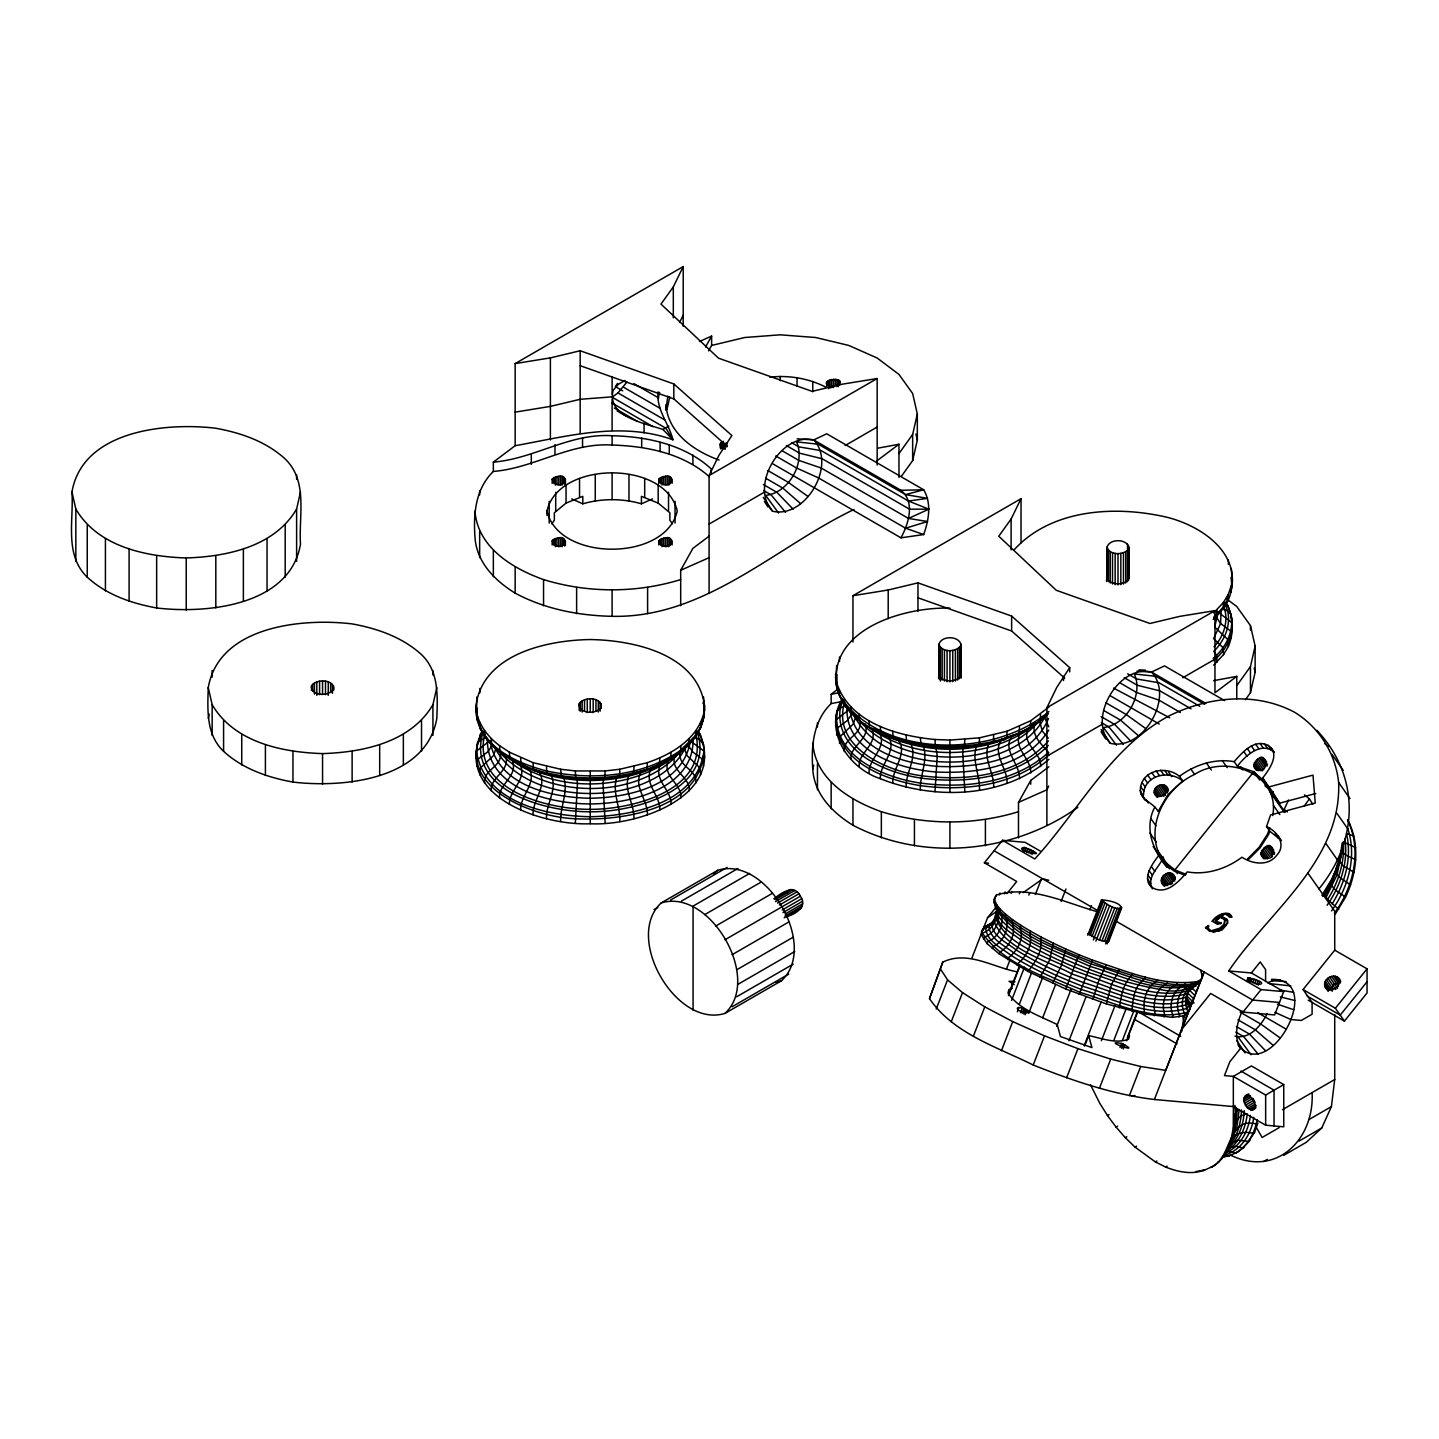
<?xml version="1.0" encoding="UTF-8"?>
<svg xmlns="http://www.w3.org/2000/svg" width="1439" height="1439" viewBox="0 0 1439 1439"><rect width="100%" height="100%" fill="white"/><g stroke="black" fill="none" stroke-linecap="round" stroke-linejoin="round"><path stroke-width="1.5" d="M1211.404 930.763L1220.308 927.993L1224.193 923.874L1224.769 919.917L1224.517 924.342L1218.833 929.612L1211.728 931.231L1208.166 928.353L1208.382 925.511L1205.54 927.705L1208.706 925.961L1208.166 928.353M1338.738 909.358L1327.621 899.519L1324.438 894.195L1330.895 881.459C1330.913 889.5 1340.626 892.63 1345.465 897.324L1335.212 914.251M1227.377 922.363C1227.881 916.841 1226.927 926.572 1227.701 922.831M1235.921 1107.382C1236.011 1129.291 1232.162 1155.805 1210.919 1167.407C1232.629 1158.467 1226.442 1116.286 1256.337 1124.003L1257.866 1123.104L1254.556 1132.439L1253.027 1133.338C1245.742 1131.288 1236.623 1132.277 1231.802 1138.717L1234.914 1129.921L1237.432 1109.235L1235.489 1113.444L1232.809 1137.583L1231.262 1138.465L1233.277 1127.978L1233.385 1106.321M1235.489 1113.444L1234.806 1127.097L1233.277 1127.978M1239.195 1109.487L1236.821 1127.834L1229.5 1144.023L1238.026 1140.21L1248.476 1141.361L1254.556 1132.439M1241.515 1109.937C1241.03 1122.492 1237.846 1135.731 1229.302 1145.3M1244.285 1110.692C1243.62 1123.985 1239.177 1137.601 1229.5 1147.081L1235.957 1146.307L1242.756 1147.926L1250.005 1140.461M1140.3 790.551C1140.39 770.638 1165.608 764.739 1179.476 776.323L1182.696 780.927L1167.874 794.778L1158.071 811.56C1154.132 802.854 1141.253 800.839 1140.3 790.551L1144.437 798.915L1141.199 794.31M1143.537 795.155C1143.627 775.243 1168.846 769.343 1182.696 780.927M1166.939 867.357C1152.963 850.629 1143.789 827.947 1154.851 806.955M1179.476 776.323C1194.91 764.721 1214.894 758.263 1234.176 761.663C1242.163 752.489 1254.358 738.495 1268.083 745.384C1280.89 753.802 1269.054 769.829 1262.615 778.085L1268.281 787.097L1312.998 775.117L1315.246 803.016L1270.529 814.996L1266.554 826.598C1277.562 831.292 1286.484 844.675 1276.951 855.036C1268.425 866.44 1252.632 864.227 1241.929 857.23C1226.478 868.832 1206.494 875.29 1187.211 871.89C1179.225 881.064 1167.029 895.058 1153.305 888.169C1140.515 879.751 1152.333 863.724 1158.773 855.468M1165.914 786.27C1170.716 792.673 1158.377 800.875 1154.528 793.716C1151.973 785.712 1165.788 780.604 1168.216 789.543M1151.578 887.161C1147.71 876.783 1157.658 868.383 1162.01 860.072M1164.745 886.442C1154.168 879.319 1171.112 865.756 1175.357 877.79M1253.711 765.638C1266.734 739.736 1271.896 783.392 1253.711 765.638L1257.182 770.567M1260.87 853.885C1273.875 827.983 1279.037 871.638 1260.87 853.885L1264.323 858.813M1272.76 815.571C1280.386 773.139 1225.632 753.856 1194.406 774.542C1159.852 790.317 1139.49 839.387 1169.691 868.868M1338.234 977.908C1343.846 985.373 1329.456 994.961 1324.977 986.596C1321.991 977.531 1337.64 971.289 1340.662 981.344M1017.229 971.847C992.73 967.296 967.566 950.136 942.779 962.115L929.486 998.63C953.14 1033.436 997.029 1046.998 1033.202 1065.004C1072.271 1080.545 1112.473 1094.449 1154.402 1099.504L1181.473 1029.748L1210.649 993.45L1242.972 1012.103L1274.648 1014.945L1283.696 991.615L1261.068 989.6L1228.744 970.947C1268.389 911.804 1341.67 861.259 1338.648 782.492C1335.518 753.55 1319.527 727.594 1294.668 712.305C1255.276 691.278 1207.645 696.836 1168.702 716.064C1109.811 748.01 1078.638 811.02 1034.803 858.975L1002.479 840.304L984.384 862.824L1016.707 881.477L1006.994 893.583M1318.987 888.852C1358.632 840.286 1360.61 776.826 1316.919 730.364M981.614 935.17L982.297 929.882L988.881 926.338L995.374 918.352L991.579 923.784C992.712 936.555 1007.174 942.833 1016.132 949.938C1037.339 963.249 1060.273 973.609 1083.585 982.675C1115.891 992.191 1151.668 1010.862 1185.574 1001.094L1188.578 991.381L1192.427 985.067C1186.006 992.316 1183.164 1003.145 1188.236 1011.941L1187.481 1013.919L1184.045 1015.826L1172.173 1017.355L1143.663 1013.829L1106.285 1003.882L1065.705 988.989L1028.112 971.469L999.242 953.949L987.082 943.606L981.614 935.17L981.542 931.86L983.988 927.238L993.773 922.003L983.988 927.238M797.098 438.805L813.701 439.938C837.048 464.563 805.552 519.119 772.545 511.205C749.179 486.58 780.693 432.024 813.701 439.938L900.958 490.321C915.546 502.013 908.477 523.994 900.958 537.826L772.905 463.898M813.701 439.938L826.706 433.787L923.676 489.764C931.878 503.47 928.713 520.324 923.676 534.553L900.958 537.826M1136.99 671.078L1151.506 672.067C1174.854 696.674 1143.357 751.248 1110.35 743.315C1086.985 718.691 1118.499 664.134 1151.506 672.067L1205.792 703.401M1238.062 1044.984C1269.45 1085.474 1327.244 978.61 1271.518 979.329M475.967 705.524C482.982 654.115 546.694 640.211 590.242 639.546C633.772 640.211 697.501 654.115 704.516 705.524C706.117 746.05 662.084 767.958 628.519 776.143C585.007 786.054 536.189 779.29 499.999 752.219L499.567 745.69C486.904 736.102 476.183 722.018 475.967 705.524C474.51 725.382 486.67 743.315 502.481 754.288L504.567 754.252M477.46 720.813L476.975 707.952M698.203 730.796C729.357 794.904 638.844 826.274 590.242 823.756C541.424 825.842 451.45 795.659 482.281 730.796M487.407 738.333C485.824 788.536 550.184 803.879 590.242 803.933C630.3 803.879 694.659 788.536 693.076 738.333M690.072 742.398C682.212 786.09 627.944 797.584 590.242 798.267C552.522 797.584 498.272 786.09 490.411 742.398M700.109 729.249L703.545 718.583L704.516 705.524M703.023 720.813L704.516 709.967L703.545 696.908M691.439 741.733L703.995 751.05C697.016 802.225 633.574 816.075 590.242 816.722C546.892 816.075 483.468 802.225 476.489 751.05L490.195 740.509M840.25 692.321L837.138 689.389C825.914 629.58 903.35 606.808 949.92 608.121M837.138 689.389L836.886 674.387M1048.887 759.342C1003.379 798.501 934.253 800.192 880.344 778.697C848.506 768.354 823.342 730.886 841.959 699.372M847.085 706.909C844.351 752.003 900.023 769.271 936.411 772.006C976.415 774.02 1025.683 766.717 1048.797 730.077M1063.457 680.557L1063.961 676.24M1217.826 613.931L1214.642 626.99L1227.881 639.582L1228.384 646.381L1223.582 654.565L1213.653 665.178M1232.27 577.057L1230.777 592.346C1241.515 550.615 1196.978 523.023 1161.723 516.097C1111.628 505.611 1049.966 509.964 1013.74 550.256M1228.384 646.381C1234.284 632.441 1233.619 615.496 1225.956 602.329M724.968 1013.398C762.472 978.736 709.967 887.791 661.203 902.937C623.699 937.598 676.204 1028.543 724.968 1013.398L781.521 980.732C819.025 946.071 766.537 855.144 717.755 870.289L661.203 902.937M786.809 916.715C795.785 913.981 807.891 906.516 800.39 896.209C794.616 883.492 781.305 892.864 773.894 898.835M1245.49 1095.888C1252.092 1093.946 1259.161 1106.933 1252.326 1110.099C1245.005 1109.649 1239.591 1096.212 1248.854 1093.946M1230.579 1155.139C1276.591 1177.696 1314.58 1139.148 1312.098 1092.597M1283.696 1155.373L1306.324 1142.296L1321.739 1128.014L1331.417 1106.591L1334.726 1079.52L1334.726 1014.603M499.567 745.69L509.424 752.183L533.096 762.67L533.365 769.128L534.93 770.71C570.617 782.061 609.848 782.061 645.535 770.71L647.118 769.128L647.37 762.67C670.97 754.504 696.584 739.898 703.545 714.14M835.645 674.1C834.098 702.826 858.256 724.087 882.593 734.645C921.14 750.816 965.497 751.788 1005.213 739.286L1006.796 737.703L1007.066 731.228L1030.72 720.741L1048.887 707.089M1335.806 869.588L1340.734 853.453L1342.137 843.02M1343.199 842.031C1341.814 860.774 1334.69 878.581 1324.438 894.195M1345.465 897.324C1356.995 873.419 1360.449 843.704 1347.534 819.636M689.209 790.766C690.558 776.862 669.333 770.872 674.999 755.313L667.894 761.465C662.695 776.682 682.122 784.093 680.899 797.943M842.373 701.98L840.25 708.132L837.138 711.046C831.04 755.943 884.068 777.797 920.474 783.068C964.436 788.95 1014.333 783.32 1048.437 752.471C1041.908 744.269 1031.241 735.977 1034.677 723.889L1027.572 730.041C1022.374 745.24 1041.8 752.651 1040.577 766.519M498.452 749.647L500.502 753.119C502.193 766.969 482.713 769.937 484.655 783.032M857.104 716.478L860.18 721.676C861.871 735.527 842.391 738.495 844.333 751.59M1181.635 1031.691L1183.452 1019.37L1185.808 1013.308M496.167 747.722L493.595 755.457L480.356 768.048L479.853 774.848M855.845 716.298L853.273 724.033L840.034 736.624L839.531 743.423M657.569 766.07L659.494 764.343L659.799 757.867M881.136 733.206C923.496 754.702 977.117 754.54 1019.172 732.919L1019.496 726.443M1250.473 1115.387C1248.44 1130.532 1240.652 1146.703 1225.776 1152.711M1253.783 1117.33C1251.516 1133.608 1241.551 1149.923 1225.201 1154.995L1228.258 1156.308L1237.522 1152.063L1244.303 1147.045M1257.128 1119.794C1254.808 1133.033 1247.685 1145.858 1235.975 1152.945L1226.244 1151.128C1239.231 1143.393 1245.508 1128.428 1247.307 1113.966C1231.928 1115.819 1235.256 1133.644 1229.643 1143.969L1230.417 1141.217M853.975 509.478C775.315 547.234 704.84 618.374 612.115 616.324C578.532 615.586 544.949 609.111 515.144 593.138C494.944 580.654 476.453 562.145 474.978 537.161C473.251 513.759 475.572 488.666 493.343 471.434L493.343 462.117L515.144 445.712C567.11 436.377 620.928 421.069 672.948 439.776L662.947 429.47C644.654 423.174 606.179 416.77 613.212 390.167L618.41 384.267L625.03 380.436M680.899 745.69L680.485 752.219L651.148 768.606C643.485 783.733 660.609 795.641 659.799 810.121M703.023 703.671L703.545 701.351M1213.203 619.472L1223.096 608.913L1223.582 602.311L1228.384 594.127L1231.298 585.673M71.95 491.976C82.563 430.477 165.701 422.239 215.814 428.246C240.997 432.833 265.999 441.449 285.192 458.987C308.378 481.417 298.557 515.738 300.499 544.23C289.905 605.747 206.766 613.967 156.653 607.96C131.471 603.373 106.45 594.775 87.257 577.219C64.071 554.806 73.893 520.468 71.95 491.976L75.835 509.046L75.835 561.3M208.259 687.626C218.872 626.109 302.01 617.889 352.123 623.896C377.306 628.483 402.308 637.099 421.519 654.637C439.075 671.258 437.564 696.188 436.826 718.331C426.214 779.848 343.076 788.068 292.962 782.061C267.78 777.492 242.777 768.876 223.585 751.32C206.011 734.699 207.522 709.769 208.259 687.626L212.163 704.696L212.163 735.419M208.259 718.331L209.249 714.068M296.614 561.3L296.614 509.046L300.499 491.976M311.508 685.917C310.734 696.242 329.045 696.728 333.578 689.335C334.37 679.01 316.04 678.524 311.508 685.917L311.508 690.396M432.923 735.419L432.923 704.696L436.826 687.626M552.162 479.205C562.595 497.192 573.819 466.434 552.162 479.205L552.162 483.36M546.982 511.025C558.476 460.156 665.735 460.156 677.247 511.025C665.735 561.912 558.476 561.912 546.982 511.025L546.982 515.378M552.162 540.794C562.595 558.782 573.819 528.005 552.162 540.794L552.162 544.949M579.197 703.815C578.424 714.14 596.753 714.625 601.286 707.233C602.06 696.908 583.73 696.422 579.197 703.815L579.197 710.542M658.181 398.513L659.584 392.361M665.915 410.259L667.858 396.121M666.887 409.719L669.801 396.912M658.828 479.205C669.261 497.192 680.485 466.434 658.828 479.205L658.828 483.36M658.828 540.794C669.261 558.782 680.485 528.005 658.828 540.794L658.828 544.949M723.439 441.359C717.953 442.385 720.327 448.95 725.076 448.608M836.958 386.623C851.438 373.582 810.391 381.245 833.523 387.163M1077.793 807.405C1013.182 853.237 923.658 862.249 852.949 825.249C832.749 812.765 814.258 794.274 812.783 769.271C811.056 745.87 813.377 720.795 831.148 703.563L831.148 694.228L837.858 689.173M812.783 769.271L813.719 765.17M901.444 476.237L912.65 460.606L912.65 434.488L917.327 413.982L912.65 393.495L898.961 374.41L877.16 358.005L848.758 345.432L815.679 337.517L780.19 334.819L744.7 337.517L711.621 345.432L708.564 350.9M912.65 460.606L917.327 440.118L917.327 413.982M938.947 677.823L938.947 644.24C941.52 635.552 958.32 635.552 960.892 644.24L960.892 677.823M938.876 672.391C937.473 683.705 962.367 683.705 960.964 672.391M938.498 677.823L938.876 676.114M960.515 677.229L960.892 644.24M852.949 642.028L852.949 595.71L888.205 589.99L917.974 582.867L1011.635 616.072L1069.699 667.642L1056.802 687.338L1046.89 707.682L1046.89 825.249M1107.023 580.78L1107.023 547.198C1109.595 538.51 1126.395 538.51 1128.967 547.198L1128.967 578.55M1106.573 581.536L1106.951 575.348M1106.573 580.78L1106.951 579.09M1128.59 580.187L1128.967 547.198M1245.472 699.66L1250.455 692.717L1250.455 666.599L1255.132 646.111L1250.455 625.605L1236.767 606.521L1226.694 598.948M1250.455 692.717L1255.132 672.229L1255.132 646.111M476.489 751.05L475.967 757.777M1228.384 594.127L1227.881 600.783L1223.096 608.913M1272.13 795.803L1273.083 791.738M967.979 746.229L963.428 746.931L962.691 751.662L964.832 791.756M628.519 776.143C623.699 790.82 634.527 804.293 633.969 818.737M929.486 998.63L942.779 962.115M1028.867 1012.84C1016.905 1001.472 1010.43 1011.527 1028.867 1012.84L1042.627 977.549M1101.501 899.789C1121.593 917.812 1132.043 902.613 1101.501 899.789L1087.758 935.206M1129.525 1035.684L1128.59 1039.174C1115.675 1044.174 1101.554 1038.149 1088.693 1035.612L1084.646 1046.027M1338.702 863.166L1331.237 884.517L1324.959 895.724M1187.553 994.925L1185.97 997.389C1147.818 1007.192 1108.192 985.805 1072.325 974.131C1047.232 960.425 1004.8 949.524 993.791 920.816L996.831 910.257C998.018 920.097 991.759 930.008 982.387 933.191C1004.692 964.957 1046.081 976.739 1079.969 992.388C1114.272 1002.497 1152.243 1022.302 1188.236 1011.941L1189.945 1009.297L1187.445 1002.299L1187.085 995.482L1187.175 998.612M996.993 915.042L998.036 911.481L996.454 913.945C997.587 926.572 1011.905 932.796 1020.773 939.847C1041.782 953.032 1064.5 963.303 1087.596 972.278C1119.596 981.704 1155.049 1000.195 1188.632 990.518L1190.215 988.053M1269.702 827.821L1267.597 833.954L1259.017 847.409L1247.379 859.101M1266.554 826.598L1269.774 831.202L1268.748 834.224L1259.988 847.967L1248.099 859.91M482.695 733.404C466.416 791.36 547.593 812.19 590.242 811.758C633.322 812.495 716.532 790.155 697.088 731.354L700.109 734.052L703.545 744.718L704.516 757.777M484.547 734.861C471.974 790.605 548.889 809.491 590.242 809.348C631.595 809.491 708.51 790.605 695.936 734.861M686.655 745.42C657.263 809.509 523.22 809.509 493.829 745.42M844.225 703.437C832.479 747.309 886.658 771.322 921.967 775.801C965.695 781.449 1017.697 775.873 1048.437 740.905M1046.333 713.996C1016.941 778.085 882.898 778.085 853.507 713.996M1048.473 718.475C1031.151 760.404 977.099 768.354 936.861 766.357C902.955 763.228 856.133 750.133 850.089 710.974M936.231 1009.027L947.546 979.869L940.8 969.472M1200.522 969.76L1202.464 977.009L1200 981.632C1188.614 990.877 1174.134 992.946 1159.672 989.312C1126.467 983.664 1094.503 972.206 1063.709 958.734C1040.793 947.384 1015.52 937.077 998.666 917.093C997.407 910.024 990.967 901.587 996.525 894.95C1029.73 884.787 1065.148 902.667 1097.04 911.642M971.775 958.374L987.532 917.776L995.86 907.415M996.525 894.95L994.061 899.573M994.835 897.594L994.151 902.883C1002.983 914.323 997.875 932.346 984.258 937.131L983.485 939.109M999.206 895.022L999.961 893.043M951.233 1021.78L962.529 992.622L947.546 979.869M1200 981.632C1164.349 995.374 1125.28 973.537 1090.924 963.968C1057.935 948.859 1018.164 937.221 996.004 906.822L996.777 904.843L994.925 900.904M1004.332 893.853L1005.088 891.874M1022.841 851.079L1024.244 847.481C1057.629 860.36 1010.52 849.352 1024.244 847.481M987.082 943.606L987.856 941.628C1001.148 936.483 1007.426 917.003 996.004 906.822M996.777 904.843L1000.375 909.34L999.619 911.319C1029.533 938.264 1068.224 952.906 1105.332 967.062C1134.651 975.804 1165.5 988.575 1196.564 983.539L1197.338 981.56L1200.774 979.653M1024.586 851.51L1025.989 847.913M1026.511 852.122L1027.914 848.506M1011.059 893.475L1011.815 891.496M1028.453 852.859L1029.856 849.262M992.37 948.571L993.144 946.61C1003.828 941.43 1010.7 927.364 1004.89 916.283L1005.663 914.305L1000.375 909.34M1030.306 853.705L1031.709 850.089M1031.943 854.568L1033.346 850.953M1019.262 893.889L1020.035 891.91M999.242 953.949L1000.015 951.97C1010.034 946.196 1016.869 932.796 1011.779 921.662L1012.534 919.683L1005.663 914.305M973.466 1036.008L984.78 1006.85L962.529 992.622M1028.831 895.076L1029.587 893.097M1007.588 959.615L1008.361 957.637C1017.643 951.179 1024.334 938.516 1020.125 927.328L1020.881 925.349L1012.534 919.683M1006.419 969.166L1009.62 960.874M1035.361 894.554L1040.991 880.038L1042.484 878.707L1048.761 880.254M1017.265 965.479L1018.039 963.5C1026.493 956.341 1032.932 944.416 1029.802 933.191L1030.576 931.213L1020.881 925.349M1011.707 985.499L1013.326 981.326L1014.963 981.848M1008.559 994.241L1019.873 965.083M1008.451 995.572L1019.765 966.414M1011.581 1000.411L1024.514 967.08M1028.112 971.469C1034.803 962.313 1043.059 951.431 1040.649 939.163L1041.404 937.185L1030.576 931.213M1019.37 1004.242L1031.475 973.016M1001.418 1050.758L1012.732 1021.6L984.78 1006.85M1017.355 1011.797L1018.974 1007.624M1061.155 901.39L1065.957 889.014M1020.485 1012.678L1022.104 1008.523M1022.158 1013.326L1023.777 1009.153M1023.741 1014.027L1025.359 1009.872M1025.144 1014.765L1026.762 1010.61M1039.929 977.441L1049.751 959.903L1053.24 943.175L1041.404 937.185M1052.539 983.323L1061.478 965.371L1065.831 949.056L1053.24 943.175M1042.699 1017.733L1055.632 984.402M1089.827 909.808L1091.446 905.653M1033.202 1065.004L1044.516 1035.846L1012.732 1021.6M1065.705 988.989L1078.998 954.723L1065.831 949.056M1089.413 932.814L1101.537 901.569M1088.945 934.541L1101.878 901.21M1090.15 935.566L1103.083 902.235M1056.676 1026.439L1071.21 988.953M1091.931 936.699L1104.864 903.368M1093.352 939.955L1107.095 904.555M1095.906 941.106L1109.631 905.689M1090.564 932.634L1087.992 933.551L1099.414 940.153L1112.311 906.714M1079.196 994.367L1092.489 960.101C1126.035 971.073 1161.399 986.668 1197.338 981.56M1102.004 940.872L1114.937 907.559M1104.397 941.466L1117.33 908.153M1105.602 943.858L1119.344 908.459M1068.979 1040.721L1085.959 996.975M1108.354 940.063L1121.269 906.732M1107.077 943.858L1120.819 908.459M1108.732 941.484L1121.808 907.559M1092.795 999.368L1098.928 980.283L1106.105 965.083M1066.623 1077.793L1077.937 1048.635L1110.746 1059.086L1140.677 1066.497L1165.716 1070.346L1204.263 972.098M1084.233 1045.577L1101.213 1001.832M1106.285 1003.882L1111.466 984.492L1119.578 969.598M1101.393 1040.685L1115.135 1005.285M1119.398 1007.84C1121.179 996.597 1122.708 983.574 1131.917 975.534L1132.691 973.555M1113.84 1040.397L1125.964 1009.153M1099.432 1088.244L1110.746 1059.086M1131.935 1011.167C1132.871 999.889 1134.004 986.003 1144.455 978.88L1145.228 976.901M1122.42 1040.397L1133.716 1011.257M1120.01 1047.592L1121.629 1043.437C1146.002 1055.776 1098.946 1039.336 1121.629 1043.437M1121.683 1048.24L1123.301 1044.066M1127.439 1037.321L1137.134 1012.319M1123.265 1048.959L1124.884 1044.786M1126.521 1040.721L1137.835 1011.563M1143.663 1013.829L1144.437 1011.851C1142.638 1000.86 1146.038 987.442 1156.201 981.542L1156.956 979.563M1154.402 1015.772L1155.175 1013.793C1152.315 1002.767 1156.057 988.665 1166.939 983.485L1167.713 981.506M1129.363 1095.655L1140.677 1066.497M1163.971 1016.959L1164.745 1014.981C1160.913 1003.954 1165.032 989.259 1176.49 984.672L1177.264 982.693M1172.173 1017.355L1172.947 1015.376C1168.252 1004.368 1172.821 989.187 1184.711 985.067L1185.484 983.089M1178.919 1016.977L1179.674 1014.999C1174.26 1003.99 1179.243 988.485 1191.438 984.69L1192.211 982.711M1184.045 1015.826L1184.801 1013.847C1178.631 1002.533 1184.549 987.46 1196.6 983.035M1201.619 975.678L1202.374 973.699M1246.57 981.488L1247.973 977.872C1274.073 982.783 1256.193 989.438 1247.973 977.872M1247.649 981.488L1249.052 977.872M1249.106 981.704L1250.509 978.106M1250.851 982.135L1252.254 978.538M1252.775 982.747L1254.16 979.15M1254.718 983.503L1256.121 979.887M1256.571 984.33L1257.974 980.714M1258.208 985.193L1259.611 981.578M1181.473 1029.748L1203.346 973.771M1012.93 735.095C1000.609 749.197 1020.395 763.983 1019.496 778.697M1321.919 895.346L1332.172 878.42L1337.299 866.008L1338.072 867.105L1336.633 868.221M1334.133 874.264L1331.633 880.326L1332.946 879.499L1332.172 878.42M1330.769 882.862L1335.59 871.189L1338.684 876.729L1350.591 884.931M660.987 763.623C652.101 779.039 671.905 789.957 671.042 804.437M787.403 892.738L789.417 889.878M1020.665 732.199C1011.779 747.614 1031.583 758.533 1030.72 772.995M1288.535 799.994L1284.2 809.384L1287.383 811.956M1242.253 1011.167C1236.838 1022.589 1233.745 1037.033 1240.4 1048.599L1229.841 1061.748L1224.463 1075.599L1233.331 1076.39L1265.654 1095.043L1283.75 1084.592L1283.75 1126.827L1265.654 1125.208L1233.331 1106.555L1154.402 1099.504M1267.237 1013.434C1261.535 1025.126 1249.556 1039.893 1235.004 1036.116M492.48 745.096L487.623 751.985L477.46 759.63L476.939 766.393M852.158 713.672L847.301 720.561L837.138 728.206L836.617 734.969M877.16 465.085L877.16 378.529L841.905 384.249L812.136 391.372L718.475 358.167L660.969 304.097L673.308 286.919L683.219 266.557L515.144 363.599L515.144 445.712M679.622 322.48L683.219 315.087M709.085 593.138L709.085 475.572L718.996 455.21L731.893 435.531L673.83 383.961L580.169 350.756L550.4 357.879L515.144 363.599M1236.767 698.76L1236.767 676.366L1214.966 692.753L1214.966 610.64L1179.71 616.378L1149.941 623.483L1056.28 590.296L998.774 536.225L1011.113 519.029L1021.024 498.685L852.949 595.71M1048.689 752.507L1046.89 756.212L1101.842 724.483M1048.689 786.09L1046.89 789.795L1018.488 802.386L1018.488 837.84M1210.99 931.411L1209.102 930.583L1213.023 931.806L1219.876 930.493L1227.053 923.55M1007.066 731.228L979.491 737.829L979.365 744.251L978.538 745.672L976.703 745.402C971.325 760.062 980.157 775.171 979.491 790.083M705.506 347.051L711.621 336.096L699.462 341.493M680.683 605.729L680.683 570.258L692.914 548.349L709.427 535.938M647.37 762.67L619.813 769.253L605.153 770.944L604.668 778.733L575.798 778.733L575.33 770.944L560.652 769.253L533.096 762.67M943.876 746.985L935.476 747.291L935.008 739.502C897.36 735.887 849.676 722.864 836.617 682.716M1018.488 802.386L1030.72 780.46L1048.887 766.807M1326.039 897.522L1337.065 874.804L1341.832 851.492L1345.681 855.036L1355.718 859.856M1327.621 899.519C1338.36 882.413 1344.817 862.249 1343.396 841.905L1355.646 847.607M1332.136 903.872C1345.177 883.222 1352.066 857.77 1346.526 833.577L1353.775 835.843M482.731 731.354C453.447 786.413 533.078 817.442 575.33 818.737C621.684 821.219 700.289 809.527 703.995 751.05M500.502 753.119C544.536 800.516 641.021 801.181 682.032 749.647M842.409 699.93L836.617 713.294L835.645 726.353M860.18 721.676C904.394 769.325 1003.019 770.135 1042.717 716.478M1228.384 598.57L1223.582 606.754L1213.653 617.367M981.542 931.86L983.233 929.216M1188.578 991.381L1186.995 993.827C1148.97 1003.595 1109.469 982.279 1073.71 970.641C1048.707 956.971 1006.419 946.107 995.428 917.488M1324.474 892.953L1326.2 891.532L1325.445 890.435M617.583 383.332L615.352 386.587L622.727 390.868M658.037 391.84C656.256 410.133 668.829 423.156 672.948 439.776L665.879 428.228L612.115 397.2L617.961 392.919L626.936 382.019M1217.556 931.321L1222.305 929.774L1226.46 924.773M75.835 509.046C97.96 546.748 145.717 556.659 186.225 557.954C226.732 556.659 274.507 546.748 296.614 509.046M652.515 498.901L641.434 503.812C622.403 498.308 601.826 498.308 582.795 503.812L582.795 496.347L566.049 503.092L554.357 512.77L554.357 520.234L551.767 523.832M212.163 704.696C234.269 742.38 282.044 752.309 322.552 753.604C363.06 752.309 410.817 742.38 432.923 704.696M898.961 453.573L912.65 434.488M938.947 644.24C941.61 652.604 955.874 652.533 960.515 645.877M1107.023 547.198C1109.685 555.562 1123.967 555.49 1128.59 548.835M1236.767 685.683L1250.455 666.599M1322.693 896.425L1326.2 891.532M1327.1 905.257C1340.411 886.262 1348.397 862.339 1344.907 839.063M1331.507 910.887C1348.217 887.773 1357.103 856.727 1347.857 828.954M1334.457 913.171C1353.523 887.09 1362.391 850.341 1347.641 820.248M989.528 742.884C981.632 757.292 994.511 772.455 993.647 787.313M1304.292 805.984L1309.418 798.879L1304.471 794.868M1252.973 772.797L1174.872 869.947L1177.444 873.617M1228.744 970.947L1251.372 972.962L1260.222 961.936L1265.601 969.58L1265.601 981.668M1242.972 1012.103L1261.068 989.6M1274.972 1012.354L1290.801 1019.514L1301.36 1020.449L1312.098 1014.261L1312.098 1002.443L1303.05 989.564L1334.726 950.172L1334.726 911.265L1307.673 872.754M1367.05 968.825L1367.05 992.964L1344.422 1021.114L1335.374 1008.235L1367.05 968.825L1334.726 950.172M1367.05 981.758L1340.231 1015.125L1307.17 996.058M1200.738 980.714L1187.553 992.82L1193.597 998.666M677.985 754.288L695.343 737.38L695.81 730.778M1048.276 745.402C1016.024 778.427 965.011 783.841 921.284 778.139C885.884 773.031 834.314 751.788 840.25 708.132L845.826 705.794M1213.653 612.924L1223.582 602.311M1218.905 612.888L1213.779 618.878L1216.513 616.612L1216.962 610.046M1214.03 646.777C1223.995 636.326 1229.104 620.245 1223.69 606.395M641.992 770.854C631.775 785.064 648.323 800.12 647.37 814.924M1011.041 735.815L1001.67 739.43C991.453 753.64 1008.002 768.696 1007.066 783.482M849.873 709.085L836.167 719.626C836.203 761.555 885.399 780.028 920.348 785.64C964.508 791.558 1014.639 785.892 1048.887 754.899M1234.176 761.663L1237.414 766.268C1244.987 756.033 1261.499 740.671 1274.27 752.399L1271.051 747.794M651.148 768.606L653.252 766.519M993.18 921.302L988.881 926.338C990.032 939.307 1004.71 945.675 1013.793 952.888C1035.343 966.414 1058.6 976.937 1082.272 986.129C1115.081 995.788 1151.398 1014.747 1185.826 1004.836L1187.445 1002.299L1187.373 999.134L1189.855 1005.987L1186.491 998.828L1187.984 1002.048M1339.997 855.953L1341.508 854.55L1340.734 853.453M713.456 874.264L717.755 870.289M1189.19 1005.141L1193.093 1001.526M1215.505 923.154L1217.844 924.126L1221.207 923.172L1216.423 923.514L1212.214 921.248C1216.351 914.215 1229.338 909.988 1231.424 916.355M1212.214 921.248L1222.556 913.909L1229.014 913.891M1223.636 918.352L1220.614 917.237L1215.397 921.194L1220.29 916.769L1225.093 920.384M483.396 731.354L480.356 734.052L479.853 740.707M843.074 699.93L840.034 702.628L839.531 709.265M1224.841 603.481L1227.881 600.783C1232.881 590.53 1232.198 579.395 1231.298 568.441M680.629 750.187L695.81 735.221L700.631 727.037L700.631 722.594M1048.887 711.532C994.853 758.047 881.208 759.216 839.531 695.613L839.531 691.17M1017.247 734.645L1037.663 722.864L1045.703 715.92L1043.437 716.046M1048.437 713.654L1037.663 722.864M1213.203 658.289C1225.974 647.766 1234.554 630.714 1230.777 614.021L1227.665 611.089L1225.542 604.938M1213.653 660.717C1224.481 651.435 1233.547 637.297 1231.748 622.583L1218.042 612.043M1221.027 916.103L1227.017 919.647L1221.027 916.103L1225.902 913.585L1229.41 917.201L1231.73 917.165L1231.1 915.906L1231.73 917.165M1221.351 916.571L1223.204 914.413M568.225 777.204L561.606 777.096L560.652 769.253M925.925 745.546L921.284 745.672L920.348 737.829M668.451 760.565L670.682 758.695L671.042 752.183M686.025 747.345L688.759 745.078L689.209 738.513M877.16 460.642L898.961 444.255L898.961 477.532M668.793 426.088L662.947 429.47M987.532 917.776L998.216 910.239M1023.183 892.612L1040.991 880.038M680.899 750.133C642.262 776.97 591.483 780.747 546.514 770.926C517.752 763.515 480.824 747.399 476.939 714.14M667.894 761.465C620.749 792.169 551.389 792.223 506.906 756.536M1031.871 725.274L1035.594 722.828M1027.572 730.041C980.894 760.494 912.686 760.637 868.005 726.353M709.085 475.572L877.16 378.529M709.085 524.084L764.037 492.372M845.107 445.55L877.16 427.059M654.026 909.592L657.803 907.415M670.538 900.059L727.109 867.411M681.402 901.138L737.973 868.472M749.647 873.437L693.076 906.102L693.076 1010.232M1046.89 707.682L1214.966 610.64M704.75 914.61L761.321 881.963M715.633 926.086L772.185 893.439M774.596 898.871L791.018 889.392M775.441 899.645L792.889 889.572M775.495 901.623L794.904 890.417M777.51 903.08L796.9 891.892M779.38 905.059L798.771 893.871M724.968 939.757L800.39 896.209M1182.75 677.769L1214.966 659.17M782.222 909.988L801.613 898.781M782.996 912.596L802.386 901.39M785.208 913.945L802.656 903.854M784.939 916.103L802.386 906.03M784.165 917.812L801.613 907.739M732.127 954.687L788.698 922.021M736.642 969.832L793.195 937.185M738.171 984.204L794.742 951.539M736.642 996.795L793.195 964.13M732.127 1006.742L788.698 974.095M1090.51 1084.736L1099.738 1103.227L1107.472 1115.513L1109.019 1114.631M1107.472 1115.513L1116.034 1127.043L1117.563 1126.161M1116.034 1127.043L1125.244 1137.619L1126.791 1136.738M1125.244 1137.619L1134.993 1147.063L1136.522 1146.181M1244.591 1096.716L1247.955 1094.791M1244.033 1097.975L1249.07 1095.061M1243.836 1099.558L1250.545 1095.673M1244.033 1101.357L1250.743 1097.471M1244.591 1103.263L1252.991 1098.407L1253.891 1100.277L1245.49 1105.134M1246.66 1106.843L1255.06 1101.986M1134.993 1147.063L1155.337 1161.903L1156.866 1161.021M1233.943 1116.52L1235.489 1115.621L1234.932 1105.44M1248.027 1108.282L1254.736 1104.397M1249.484 1109.343L1256.211 1105.476M1250.959 1109.973L1255.995 1107.059M1252.326 1110.099L1255.671 1108.174M1155.337 1161.903L1165.59 1167.047L1167.137 1166.166M1282.455 1109.703L1334.726 1079.52M1227.971 1147.8L1229.5 1146.919M1223.42 1155.823L1224.949 1154.941M1165.59 1167.047C1177.804 1171.886 1192.194 1175.087 1204.731 1169.889L1196.169 1171.544M1217.7 1162.406L1219.247 1161.507M1279.091 1127.672L1262.129 1137.476L1255.599 1126.143M1235.975 1152.945L1237.522 1152.063M1308.788 1119.668L1331.417 1106.591M1263.622 1161.561L1267.381 1159.384M1299.111 1141.073L1321.739 1128.014M486.148 737.218L477.46 742.488L476.939 749.161M990.751 923.964L985.751 928.389C986.938 941.61 1001.904 948.121 1011.185 955.478C1033.166 969.274 1056.91 980.013 1081.067 989.402C1114.541 999.26 1151.596 1018.596 1186.725 1008.487L1188.38 1005.897L1188.308 1002.677M1193.507 985.049C1159.079 994.961 1122.762 976.002 1089.953 966.342C1057.539 951.377 1017.967 940.117 996.633 909.736M920.348 790.083C919.683 775.171 928.515 760.062 923.136 745.402L907.595 742.974L906.39 741.499L906.192 735.059M1019.208 732.541L1028.13 729.141L1040.163 720.795L1040.577 714.266M1010.826 737.182L1030.36 727.253L1030.72 720.741M1151.506 672.067L1164.511 665.897L1224.643 700.613M782.69 451.073L798.807 460.39L821.219 468.035L908.495 518.436L928.875 509.172L908.495 501.042L821.219 450.659L798.807 446.863L791.648 442.726M493.343 462.117C534.481 458.807 569.862 432.941 612.115 435.729C647.28 436.611 684.28 444.489 711.082 468.718L711.082 474.312M493.343 471.434C534.481 468.143 569.862 442.277 612.115 445.047C646.543 446.054 682.967 453.285 709.427 476.795M680.683 570.258L709.085 557.684M1203.184 1170.77L1212.465 1166.525M1267.489 982.873L1273.137 980.463L1280.152 979.779M604.326 778.121L590.242 778.859M1188.128 1004.26L1194.046 1002.929L1186.473 995.59M646.201 769.541L659.494 764.343M1005.879 738.117L1019.172 732.919M1012.265 988.341L1008.919 989.546L1007.984 993.036C1019.208 1009.566 1040.055 1016.006 1057.233 1024.568L1060.453 1036.548L1091.913 1047.592L1088.693 1035.612M534.93 770.71L550.633 774.326C558.53 788.716 545.651 803.879 546.514 818.737M892.774 783.482C891.838 768.696 908.387 753.64 898.17 739.43L894.608 739.286L893.043 737.703L892.774 731.228M798.771 909.376L800.39 908.89M775.927 982.459L781.521 980.732M1134.957 1095.565L1131.486 1095.87M775.783 456.001L796.558 467.999L818.323 477.82L905.581 528.203L927.561 521.512L908.495 518.436M647.118 769.128C610.406 780.801 570.06 780.801 533.365 769.128M629.85 774.326L644.24 770.297M1006.796 737.703C970.084 749.377 929.738 749.377 893.043 737.703M1005.213 739.286L991.237 742.47L992.244 742.974L993.45 741.499L993.647 735.059M778.571 513.057L765.656 495.394C788.59 492.947 805.912 462.962 796.558 441.863L818.323 444.237L905.581 494.62L923.676 489.764L900.958 490.321M1268.281 787.097L1279.577 803.196L1315.786 793.501M619.813 769.253L619.687 775.693L618.86 777.096L617.025 776.826C611.647 791.486 620.479 806.595 619.813 821.507M1001.67 739.43L1003.918 738.873M474.978 511.025C477.622 547.396 512.5 568.495 543.546 579.593C588.029 593.228 636.2 593.228 680.683 579.593M812.783 743.154C815.427 779.506 850.305 800.606 881.352 811.704C925.835 825.338 974.005 825.338 1018.488 811.704M987.442 925.331L992.568 924.18M622.008 775.765L627.71 774.74M976.703 745.402L987.424 743.226M1223.366 1156.668L1229.787 1155.427L1221.837 1157.55M877.862 448.177L898.961 444.255M831.148 694.228L839.585 692.663M831.148 703.563L841.707 701.602M1213.563 680.683L1236.767 676.366M515.144 412.13L550.4 406.392L580.169 399.287L611.593 396.894M1335.32 976.218L1340.159 983.107L1334.439 983.97L1329.546 990.068L1324.689 983.161M908.495 501.042L927.561 498.326L905.581 494.62M608.175 777.851L603.75 778.355L603.013 783.086L605.153 823.198M612.259 777.204L618.194 776.52M935.008 739.502L949.92 740.078L979.491 737.829M973.915 745.546L977.872 745.096M963.428 746.931L970.066 746.157M873.563 728.961L871.71 729.141L859.677 720.795L859.263 714.266M1228.798 915.654L1224.643 913.693M1221.207 923.172L1217.034 922.129L1220.884 922.723M769.649 377.18C788.986 375.003 808.97 378.367 826.256 387.397M955.712 747.219L964.364 747.291L964.832 739.502M575.33 770.944L605.153 770.944M1228.888 915.923L1231.424 916.697M928.875 509.172L909.484 509.172L822.209 458.771L799.58 453.177L786.378 445.55M944.128 747.219L929.774 746.157M1139.004 669.872L1145.48 670.196M856.385 716.046L851.402 713.654L850.953 707.089M1271.662 980.643L1286.178 981.632M1002.479 840.304L1025.108 842.337L1040.325 851.115M984.384 862.824L988.611 863.202M1279.487 1002.443L1252.667 1000.051L1116.574 921.482M1237.414 766.268L1253.819 771.754L1265.852 782.672M1269.036 983.556L1290.801 985.913M567.883 777.348L547.917 774.416L546.712 772.923L546.514 766.483M572.308 777.851L576.733 778.355L577.471 783.086L575.33 823.198M1279.433 989.924L1293.697 992.352M672.445 523.832L669.872 520.234L669.872 512.77L658.181 503.092L641.434 496.347L641.434 503.812M908.585 742.47L910.311 742.884C918.208 757.292 905.329 772.455 906.192 787.313M1280.296 996.903L1294.686 1000.465M1013.326 981.326L1009.027 981.326L1014.207 984.636M921.967 745.096L923.136 745.402M562.289 776.52L563.458 776.826C568.837 791.486 560.005 806.595 560.652 821.507M895.921 738.873L910.311 742.884M1099.414 940.153L1108.264 941.969L1108.749 940.171M1277.4 1004.17L1293.697 1009.728M905.581 528.203L923.676 534.553M580.169 365.686L673.83 398.891L726.929 446.036M917.974 597.797L1011.635 631.002L1064.716 678.165M1044.516 1035.846L1077.937 1048.635M898.17 739.43L869.48 727.253L869.102 720.741M884.176 734.34L893.961 738.117M520.666 757.867L520.99 764.343L536.243 770.297M1186.024 874.318L1174.872 869.947L1164.547 861.565M1185.43 875.452L1174.044 870.991L1163.485 862.429M1078.998 954.723L1092.489 960.101M935.818 746.679L937.239 755.817L935.008 791.756M719.104 460.048C694.353 451.18 667.984 433.193 665.915 404.665M571.715 498.901L582.795 503.812M875.326 729.861L880.632 732.541M631.559 773.894L633.772 772.923L633.969 766.483M1222.089 608.751L1227.665 611.089C1231.047 625.911 1224.283 641.003 1213.796 651.345L1216.513 655.429L1216.962 662.3M694.335 737.218L699.912 739.556L703.545 744.718M1204.605 704.337L1156.129 676.348L1134.364 673.974C1143.717 695.073 1126.395 725.076 1103.461 727.522L1116.376 745.168M1199.748 706.279L1159.025 682.77L1136.612 678.974L1127.654 673.812M633.844 383.619L658.684 397.955M1191.042 708.815L1160.014 690.9L1137.386 685.288L1124.183 677.661M623.429 387.163L660.105 408.334M767.832 470.535L788.266 482.335L807.675 496.257M1180.358 712.467L1159.025 700.163L1136.612 692.501L1120.495 683.183M617.961 392.919L664.656 419.882M765.818 478.288L782.816 488.091L800.66 503.668M1169.691 717.773L1113.588 688.112M763.354 484.511L776.952 492.372L793.123 509.172M612.097 403.046L652.946 426.646M763.551 490.501L771.106 494.854L785.586 512.374M614.309 408.028L637.477 421.411M617.133 410.924L626.684 416.429M1110.71 696.008L1159.258 724.051M1105.638 702.646L1126.071 714.446L1145.48 728.386M1103.623 710.398L1120.621 720.22L1138.465 735.779M1101.159 716.622L1114.757 724.483L1130.928 741.283M1101.357 722.612L1108.911 726.965L1123.391 744.485M1215.397 921.194L1217.358 922.597M1303.05 989.564L1335.374 1008.235M1308.231 1000.213L1344.422 1021.114M1251.372 972.962L1283.696 991.615M994.079 850.755L1099.072 911.373M1257.758 1012.732L1286.178 1029.137M1240.148 1012.139L1260.744 1024.028L1280.152 1037.951M1237.99 1019.801L1255.294 1029.784L1273.137 1045.362M1236.407 1026.547L1249.43 1034.065L1265.601 1050.848M1235.885 1032.105L1243.584 1036.548L1258.064 1054.05M1283.75 1084.592L1251.426 1065.939L1233.331 1076.39L1233.331 1106.555M1139.904 1012.75L1180.717 1036.314M1240.994 1071.12L1274.055 1090.186L1274.055 1125.964M1134.418 1019.28L1177.084 1043.905M514.317 760.224L519.497 763.623C528.383 779.039 508.579 789.957 509.424 804.437M499.999 752.219L529.336 768.606C536.999 783.733 519.875 795.641 520.666 810.121M1209.426 931.033L1205.54 927.705M1192.553 983.79L1195.773 986.399M1189.891 986.327L1196.115 991.849M1324.797 743.675L1328.215 746.445M1264.917 785.694L1272.454 791.828L1279.577 803.196M1269.774 831.202L1281.429 840.646L1278.192 836.041M1162.424 883.15C1167.407 888.151 1177.372 880.398 1173.055 874.516M862.159 722.864L844.819 705.955L844.333 699.336M843.074 700.505L839.531 695.613M483.396 731.947L480.356 729.249L479.853 722.594M1224.841 602.887L1227.881 605.585L1231.298 616.252L1232.27 629.311M882.593 734.645L880.668 732.919L880.344 726.443M520.99 764.343L524.498 765.764L509.802 758.695L509.424 752.183M1048.312 738.171L1042.358 731.192L1039.66 721.676M1190.287 991.039L1194.82 995.446M1187.139 999.386L1191.726 1003.846M1186.617 1001.274L1189.729 1004.278M538.492 770.854C548.709 785.064 532.16 800.12 533.096 814.924M1048.779 726.821L1043.977 716.298M1238.134 1037.087L1251.049 1054.751M1331.902 754.288L1343.217 770.387M1338.648 782.492L1349.962 798.591M1349.404 823.666L1350.178 824.745M1336.669 813.035L1347.983 829.116M1268.083 745.384L1271.321 749.989M1264.359 743.927L1267.579 748.532M1354.027 872.358L1341.903 865.001L1338.846 859.353M1260.114 743.531L1263.352 748.118M1326.092 843.812L1337.407 859.91M1255.653 744.197L1258.891 748.784M1264.323 758.695L1266.626 761.986M1262.92 758.155L1267.543 764.721M1261.337 757.993L1267.093 766.214M1251.282 745.888L1254.52 750.492M1259.665 758.245L1265.421 766.447M1258.01 758.875L1263.784 767.095M1256.517 759.864L1263.442 769.721M1247.289 748.496L1250.527 753.101M1255.276 761.123L1262.201 770.98M1254.34 762.562L1260.114 770.782M1253.819 764.109L1258.441 770.674M1262.615 778.085L1272.454 791.828M1243.962 751.86L1247.181 756.446M1254.053 767.041L1256.373 770.333M1263.316 781.197L1285.171 812.28M1270.295 792.313L1284.433 812.441M1253.819 771.754L1259.593 779.956M1273.425 805.426L1279.847 814.582M1240.544 766.555L1242.846 769.847M1275.224 833.631L1278.462 838.235M1222.215 760.512L1227.233 767.653M1271.464 846.941L1273.767 850.233M1270.061 846.402L1274.684 852.967M1268.479 846.24L1274.252 854.46M1266.806 846.492L1272.58 854.712M1206.332 762.886L1211.368 770.045M1265.169 847.139L1272.094 856.978M1263.658 848.111L1269.432 856.331M1262.417 849.37L1268.191 857.572M1261.499 850.809L1267.255 859.029M1260.96 852.356L1265.583 858.921M1261.194 855.288L1263.514 858.579M1190.755 768.93L1194.532 774.308M1336.939 976.847L1340.572 982.028M1333.449 976.038L1338.306 982.927M1331.507 976.326L1338.45 986.219M1329.6 977.063L1337.586 988.449M1327.855 978.214L1335.842 989.582M1326.38 979.671L1333.341 989.564M1325.319 981.362L1332.262 991.255M1324.582 984.942L1328.215 990.122M1324.977 986.596L1328.269 991.435M1168.558 772.059L1171.796 776.646M1164.835 770.602L1168.072 775.189M1160.589 770.189L1163.827 774.794M1156.147 770.854L1159.366 775.459M1164.799 785.352L1168.252 790.281M1163.396 784.813L1168.018 791.378M1161.813 784.669L1167.587 792.871M1151.758 772.563L1154.995 777.15M1160.14 784.903L1165.914 793.123M1158.503 785.55L1165.428 795.407M1156.992 786.521L1163.917 796.379M1147.764 775.171L1151.002 779.776M1155.751 787.781L1161.525 796.001M1154.833 789.238L1159.438 795.803M1154.294 790.766L1157.765 795.695M1144.437 778.517L1147.674 783.122M1154.204 792.295L1157.658 797.224M1154.528 793.716L1156.848 796.99M1141.972 782.384L1145.21 786.971M1140.569 786.485L1143.807 791.09M1146.164 799.922L1148.322 802.98M1143.196 797.512L1145.354 800.57M1150.858 818.557L1155.895 825.716M1219.822 922.813L1220.542 923.802M1149.923 833.055L1156.201 841.995M1215.218 931.788L1213.023 931.806M1157.568 850.431L1167.856 865.055M1153.125 846.456L1166.813 866.332M1171.94 873.617L1175.411 878.545M1170.537 873.059L1175.159 879.625M1168.954 872.915L1174.728 881.118M1167.281 873.167L1173.055 881.37M1165.644 873.797L1172.569 883.654M1164.151 874.786L1171.076 884.625M1162.892 876.027L1168.666 884.248M1161.975 877.484L1167.749 885.687M1161.435 879.013L1166.058 885.597M1161.345 880.542L1164.799 885.471M1151.578 866.764L1154.815 871.368M1149.131 870.631L1152.351 875.236M1147.71 874.732L1150.948 879.337M1147.441 878.797L1150.678 883.402M1148.34 882.575L1152.495 888.816M1101.087 729.519L1110.35 743.315M1236.91 1040.811L1245.023 1052.898M763.282 497.408L772.545 511.205M1101.033 731.785L1105.728 739.034M764.415 501.474L767.922 506.906M1309.418 798.879L1312.746 804.203M1225.506 602.887L1227.413 606.161M844.945 703.671L847.733 708.42M698.706 732.991L700.631 736.264M1228.492 915.186L1229.194 916.373M1226.694 919.179L1227.521 920.6M1215.038 615.155L1220.614 623.519L1230.777 631.163L1231.298 637.927M688.004 745.096L692.843 751.985L703.023 759.63L703.545 766.393M879.175 732.199C888.061 747.614 868.257 758.533 869.102 772.995M889.014 737.182C896.677 752.309 879.553 764.217 880.344 778.697M1163.072 856.817L1164.439 862.555M836.167 680.827L836.617 665.484M476.489 712.251L476.939 696.908M1254.196 668.128L1255.132 672.229M1129.039 575.348C1129.993 586.087 1108.875 586.626 1106.573 577.057M915.923 433.966L917.327 440.118M960.964 676.114L961.342 677.823M1182.696 1015.484L1183.452 1019.37M684.298 747.722L686.871 755.457L700.109 768.048L700.631 774.848M865.163 723.889C870.829 739.448 849.604 745.438 850.953 759.342M505.467 755.313C511.151 770.872 489.926 776.862 491.275 790.766M679.981 753.119C678.291 766.969 697.771 769.937 695.81 783.032M872.268 730.041C877.466 745.24 858.022 752.651 859.263 766.519M512.59 761.465C517.788 776.682 498.344 784.093 499.567 797.943M1231.029 577.345L1231.748 583.784M1221.045 611.827L1220.614 623.519L1213.617 638.592L1223.096 647.712L1223.582 654.565M1265.654 1095.043L1265.654 1125.208M1250.455 625.605L1250.455 629.976M1228.384 559.987L1228.384 564.43M1127.492 544.032L1127.492 548.511M1127.492 550.364L1127.492 581.716M1125.748 551.677L1125.748 583.029M1123.481 552.684L1123.481 584.036M1120.837 553.313L1120.837 584.666M1117.995 553.529L1117.995 584.882M1115.153 553.313L1115.153 584.666M1112.509 552.684L1112.509 584.036M1110.242 551.677L1110.242 583.029M1108.498 550.364L1108.498 581.716M1107.4 548.835L1107.4 580.187M1069.699 667.642L1069.699 671.923M1030.72 780.46L1030.72 784.201M1021.024 498.685L1021.024 542.791M1011.635 616.072L1011.635 631.002M1011.113 519.029L1011.113 549.914M985.409 819.618L985.409 845.754M959.417 647.406L959.417 678.758M957.672 648.719L957.672 680.071M955.406 649.726L955.406 681.079M952.762 650.356L952.762 681.708M949.92 650.572L949.92 681.924M949.92 740.078L949.92 792.331M949.92 822.317L949.92 848.452M947.078 650.356L947.078 681.708M944.434 649.726L944.434 681.079M942.167 648.719L942.167 680.071M940.422 647.406L940.422 680.989M939.325 645.877L939.325 679.46M917.974 582.867L917.974 611.233M914.431 819.618L914.431 845.754M888.205 589.99L888.205 618.662M881.352 811.704L881.352 837.84M852.949 799.131L852.949 825.249M839.459 381.227L839.459 385.364M839.531 657.011L839.531 661.472M838.379 380.4L838.379 386.623M836.958 379.77L836.958 385.994M835.304 379.374L835.304 385.598M833.523 379.248L833.523 387.541M831.742 379.374L831.742 387.667M831.148 782.726L831.148 808.862M830.105 379.77L830.105 388.062M828.684 380.4L828.684 388.692M827.587 381.227L827.587 385.364M826.903 382.18L826.903 386.318M817.46 722.648L817.46 727.001M817.46 763.641L817.46 789.759M812.765 381.425L812.765 391.786M797.044 377.666L797.044 386.372M780.19 376.388L780.19 380.741M726.857 442.888L726.857 447.043M725.076 443.032L725.076 449.256M723.439 443.428L723.439 447.565M722.018 441.989L722.018 448.195M720.921 442.798L720.921 449.022M720.237 443.752L720.237 447.907M711.621 336.096L711.621 345.432M692.914 455.048L692.914 464.383M683.219 266.557L683.219 326.275M675.035 501.294L675.035 523.077M673.83 383.961L673.83 398.891M673.308 286.919L673.308 317.803M672.067 479.205L672.067 483.36M672.067 540.794L672.067 544.949M671.383 478.252L671.383 482.407M671.383 539.841L671.383 543.996M670.286 477.442L670.286 483.666M670.286 539.013L670.286 545.237M669.261 444.561L669.261 453.897M668.883 476.813L668.883 485.105M668.883 538.402L668.883 546.694M668.523 492.228L668.523 510.881M667.228 476.417L667.228 484.709M667.228 538.006L667.228 546.298M665.448 476.273L665.448 484.565M665.448 537.862L665.448 546.154M663.667 476.417L663.667 484.709M663.667 538.006L663.667 546.298M662.012 476.813L662.012 485.105M662.012 538.402L662.012 546.694M660.591 477.442L660.591 483.666M660.591 539.013L660.591 545.237M660.087 442.367L660.087 451.702M659.512 478.252L659.512 482.407M659.512 539.841L659.512 543.996M658.181 484.439L658.181 503.092M647.604 587.508L647.604 613.626M644.69 478.468L644.69 497.121M644.06 423.264L644.06 432.869M641.686 437.978L641.686 447.295M628.969 474.708L628.969 500.826M612.115 376.532L612.115 394.25M612.115 399.448L612.115 430.441M612.115 435.729L612.115 445.047M612.115 473.431L612.115 499.549M612.115 590.206L612.115 616.324M601.286 703.815L601.286 708.294M600.135 702.232L600.135 711.19M598.318 700.865L598.318 712.053M595.944 699.804L595.944 711.01M595.26 474.708L595.26 500.826M593.192 699.156L593.192 712.593M590.242 698.922L590.242 712.359M590.242 771.502L590.242 823.756M587.274 699.156L587.274 712.593M584.522 699.804L584.522 711.01M582.543 437.978L582.543 447.295M582.165 700.865L582.165 712.053M580.349 702.232L580.349 711.19M580.169 350.756L580.169 432.869M579.539 478.468L579.539 497.121M576.625 587.508L576.625 613.626M566.049 484.439L566.049 503.092M565.401 479.205L565.401 483.36M565.401 540.794L565.401 544.949M564.718 478.252L564.718 484.475M564.718 539.841L564.718 546.065M563.62 477.442L563.62 483.666M563.62 539.013L563.62 545.237M562.217 476.813L562.217 485.105M562.217 538.402L562.217 546.694M560.562 476.417L560.562 484.709M560.562 538.006L560.562 546.298M558.782 476.273L558.782 484.565M558.782 537.862L558.782 546.154M557.001 476.417L557.001 484.709M557.001 538.006L557.001 546.298M555.706 492.228L555.706 510.881M555.346 476.813L555.346 485.105M555.346 538.402L555.346 546.694M554.968 444.561L554.968 453.897M553.925 477.442L553.925 483.666M553.925 539.013L553.925 545.237M552.846 478.252L552.846 482.407M552.846 539.841L552.846 543.996M550.4 357.879L550.4 439.992M549.194 501.294L549.194 523.077M543.546 579.593L543.546 605.729M531.297 455.048L531.297 464.383M515.144 567.02L515.144 593.138M493.343 550.615L493.343 576.751M491.275 738.513L491.724 745.078L494.458 747.345L485.141 737.38L484.655 730.778M479.655 490.537L479.655 494.89M479.655 531.531L479.655 557.648M479.853 688.454L479.853 692.896M432.923 670.556L432.923 674.945M421.519 720.615L421.519 751.32M403.352 734.286L403.352 764.99M379.68 744.772L379.68 775.477M352.123 751.356L352.123 782.061M333.578 685.917L333.578 690.396M332.445 684.334L332.445 693.292M330.628 682.967L330.628 691.925M328.254 681.906L328.254 695.343M325.502 681.259L325.502 694.695M322.552 681.025L322.552 694.461M322.552 753.604L322.552 784.309M319.584 681.259L319.584 694.695M316.832 681.906L316.832 695.343M314.457 682.967L314.457 694.156M312.641 684.334L312.641 691.044M296.614 474.906L296.614 479.259M292.962 751.356L292.962 782.061M285.192 524.965L285.192 577.219M267.042 538.636L267.042 590.889M265.406 744.772L265.406 775.477M243.371 549.122L243.371 601.376M241.734 734.286L241.734 764.99M223.585 720.615L223.585 751.32M215.814 555.706L215.814 607.96M212.163 670.556L212.163 677.121M186.225 557.954L186.225 610.208M156.653 555.706L156.653 607.96M129.096 549.122L129.096 601.376M105.425 538.636L105.425 590.889M87.257 524.965L87.257 577.219"/></g></svg>
